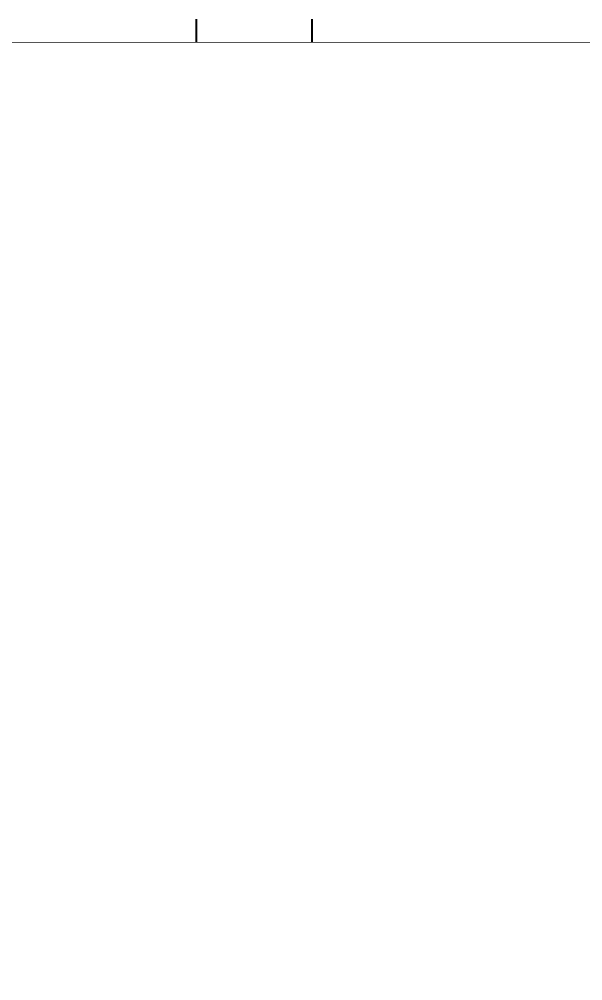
# Model space of a CAD drawing. Header units: millimetres. Extents: x -115 to 1965, y -2092 to 74.
# Drawn here: x 135.1 to 166, y -783.9 to -731.2 of the extents above; entities that cross this region are included whole.
import ezdxf
from ezdxf.enums import TextEntityAlignment as Align

# ---------------------------------------------------------------- set-up
doc = ezdxf.new("R2010")
doc.units = ezdxf.units.MM
doc.set_wipeout_variables(frame=1)
for name, color, linetype in [('Enclosure', 7, 'Continuous'), ('Serigraph', 7, 'Continuous'), ('SXL_DEV', 7, 'Continuous'), ('SXL_RAIL', 8, 'Continuous')]:
    doc.layers.add(name, color=color, linetype=linetype)
doc.styles.add('Arial Rounded', font='')
doc.styles.get('Arial Rounded').set_extended_font_data('Arial Rounded MT Bold')

# ---------------------------------------------------------------- blocks, each defined once
blk = doc.blocks.new('*U21')
at = {"ltscale": 2}
blk.add_lwpolyline([(0, 20), (0, -20), (610, -20), (610, 20), (0, 20)], dxfattribs=at)
for points in [[(40.234, 3), (56.234, 3, -0.414214), (58.234, 1), (58.234, -1, -0.414214), (56.234, -3), (40.234, -3, -0.414214), (38.234, -1), (38.234, 1, -0.414214)], [(65.234, 3), (81.234, 3, -0.414214), (83.234, 1), (83.234, -1, -0.414214), (81.234, -3), (65.234, -3, -0.414214), (63.234, -1), (63.234, 1, -0.414214)]]:
    blk.add_lwpolyline(points, format="xyb", close=True, dxfattribs=at)
blk = doc.blocks.new('ZIO-MB24_ENVOLVENTE')
at = {"layer": 'Enclosure'}
for p, q in [((0, 45), (211.6, 45)), ((9.504, 32.245), (202.283, 32.245)), ((202.283, 28.172), (9.504, 28.172)), ((211.6, 22.571), (0, 22.571)), ((35.337, 11.042), (35.337, 19.784)), ((35.943, 11.042), (35.944, 19.784)), ((43.786, 10.994), (43.786, 19.719)), ((44.393, 19.736), (44.392, 10.994)), ((49.337, 10.994), (49.337, 19.736)), ((49.943, 10.994), (49.944, 19.736)), ((57.786, 11.01), (57.786, 19.735)), ((58.393, 19.752), (58.393, 11.01)), ((63.337, 11.01), (63.337, 19.752)), ((63.943, 11.01), (63.944, 19.752))]:
    blk.add_line(p, q, dxfattribs=at)
at = {"layer": 'Enclosure', "lineweight": 25}
for p, q in [((35.337, 19.784), (35.944, 19.784)), ((44.393, 19.736), (43.786, 19.736)), ((49.337, 19.736), (49.944, 19.736)), ((58.393, 19.752), (57.786, 19.752)), ((63.337, 19.752), (63.944, 19.752))]:
    blk.add_line(p, q, dxfattribs=at)
at = {"layer": 'Enclosure'}
for points in [[(36.226, 35.852), (40.796, 35.852)], [(42.575, 35.852), (47.145, 35.852)], [(48.92, 35.852), (53.49, 35.852)], [(55.269, 35.852), (59.839, 35.852)], [(36.226, 35.046), (40.796, 35.046)], [(42.575, 35.046), (47.145, 35.046)], [(48.92, 35.046), (53.49, 35.046)], [(55.269, 35.046), (59.839, 35.046)]]:
    blk.add_lwpolyline(points, dxfattribs=at)
for centre, radius in [((38.511, 35.449), 2.58), ((44.86, 35.449), 2.58), ((51.205, 35.449), 2.58), ((57.554, 35.449), 2.58), ((38.511, 35.449), 2.32), ((44.86, 35.449), 2.32), ((51.205, 35.449), 2.32), ((57.554, 35.449), 2.32), ((46.84, 17.351), 0.936), ((60.84, 17.367), 0.936), ((46.865, 10.993), 2.081), ((60.865, 11.01), 2.081), ((46.865, 10.993), 0.746), ((60.865, 11.01), 0.746)]:
    blk.add_circle(centre, radius, dxfattribs=at)
for centre, radius, start in [((32.865, 11.042), 3.079, 180.0011), ((32.865, 11.042), 2.472, 179.9966), ((46.865, 10.994), 3.079, 180.0011), ((46.865, 10.994), 2.472, 179.9966), ((60.865, 11.01), 3.079, 180.0011), ((60.865, 11.01), 2.472, 179.9966)]:
    blk.add_arc(centre, radius, start, 0.0011, dxfattribs=at)
blk = doc.blocks.new('ZIO-MB24_SERIGRAFIA')
at = {"layer": 'Serigraph'}
h = blk.add_hatch(color=256, dxfattribs=at)
h.dxf.hatch_style = 2
h.paths.add_polyline_path([(45.011, 41.637), (44.099, 43.215), (43.188, 41.637)])
h = blk.add_hatch(color=256, dxfattribs=at)
h.dxf.hatch_style = 2
h.paths.add_polyline_path([(53.183, 43.215), (52.271, 41.637), (51.36, 43.215)])
h = blk.add_hatch(color=256, dxfattribs=at)
h.dxf.hatch_style = 1
h.paths.add_polyline_path([(39.612, 17.976, 1), (38.899, 17.976, 1)])
h = blk.add_hatch(color=256, dxfattribs=at)
h.dxf.hatch_style = 1
h.paths.add_polyline_path([(43.326, 17.976, 1), (42.613, 17.976, 1)])
h = blk.add_hatch(color=256, dxfattribs=at)
h.dxf.hatch_style = 1
h.paths.add_polyline_path([(53.612, 17.976, 1), (52.899, 17.976, 1)])
h = blk.add_hatch(color=256, dxfattribs=at)
h.dxf.hatch_style = 1
h.paths.add_polyline_path([(53.612, 17.976, 1), (52.899, 17.976, 1)])
h = blk.add_hatch(color=256, dxfattribs=at)
h.dxf.hatch_style = 1
h.paths.add_polyline_path([(57.326, 17.976, 1), (56.613, 17.976, 1)])
h = blk.add_hatch(color=256, dxfattribs=at)
h.dxf.hatch_style = 1
h.paths.add_polyline_path([(57.326, 17.976, 1), (56.613, 17.976, 1)])
h = blk.add_hatch(color=256, dxfattribs=at)
h.dxf.hatch_style = 2
edge = h.paths.add_edge_path()
edge.add_spline(control_points=[(39.112, 16.68), (39.044, 16.68), (38.988, 16.64), (38.988, 16.592), (38.988, 16.592), (38.988, 16.592), (38.988, 16.592), (38.988, 16.592), (38.988, 16.236), (38.988, 16.236), (38.988, 16.187), (39.044, 16.147), (39.112, 16.147), (39.112, 16.147), (39.112, 16.147), (39.112, 16.147), (39.112, 16.147), (41.106, 16.147), (41.106, 16.147), (41.175, 16.147), (41.231, 16.187), (41.231, 16.236), (41.231, 16.236), (41.231, 16.236), (41.231, 16.236), (41.231, 16.236), (41.231, 16.592), (41.231, 16.592), (41.231, 16.64), (41.175, 16.68), (41.106, 16.68), (41.106, 16.68), (41.106, 16.68), (41.106, 16.68), (41.106, 16.68), (39.112, 16.68), (39.112, 16.68)], knot_values=[0, 0, 0, 0, 1, 1, 1, 2, 2, 2, 3, 3, 3, 4, 4, 4, 5, 5, 5, 6, 6, 6, 7, 7, 7, 8, 8, 8, 9, 9, 9, 10, 10, 10, 11, 11, 11, 12, 12, 12, 12], degree=3, periodic=0)
h = blk.add_hatch(color=256, dxfattribs=at)
h.dxf.hatch_style = 2
edge = h.paths.add_edge_path()
edge.add_spline(control_points=[(43.195, 15.604), (43.195, 15.604), (42.478, 16.638), (42.478, 16.638), (42.439, 16.693), (42.376, 16.693), (42.338, 16.638), (42.338, 16.638), (41.62, 15.604), (41.62, 15.604), (41.585, 15.553), (41.597, 15.51), (41.645, 15.504), (41.645, 15.504), (42.024, 15.504), (42.024, 15.504), (42.024, 15.504), (42.024, 14.821), (42.024, 14.821), (42.024, 14.783), (42.082, 14.751), (42.152, 14.751), (42.152, 14.751), (42.663, 14.751), (42.663, 14.751), (42.733, 14.751), (42.791, 14.783), (42.791, 14.821), (42.791, 14.821), (42.791, 15.504), (42.791, 15.504), (42.791, 15.504), (43.17, 15.504), (43.17, 15.504), (43.218, 15.51), (43.23, 15.553), (43.195, 15.604)], knot_values=[0, 0, 0, 0, 1, 1, 1, 2, 2, 2, 3, 3, 3, 4, 4, 4, 5, 5, 5, 6, 6, 6, 7, 7, 7, 8, 8, 8, 9, 9, 9, 10, 10, 10, 11, 11, 11, 12, 12, 12, 12], degree=3, periodic=0)
h = blk.add_hatch(color=256, dxfattribs=at)
h.dxf.hatch_style = 2
edge = h.paths.add_edge_path()
edge.add_spline(control_points=[(53.112, 16.68), (53.044, 16.68), (52.988, 16.64), (52.988, 16.592), (52.988, 16.592), (52.988, 16.592), (52.988, 16.592), (52.988, 16.592), (52.988, 16.236), (52.988, 16.236), (52.988, 16.187), (53.044, 16.147), (53.112, 16.147), (53.112, 16.147), (53.112, 16.147), (53.112, 16.147), (53.112, 16.147), (55.106, 16.147), (55.106, 16.147), (55.174, 16.147), (55.231, 16.187), (55.231, 16.236), (55.231, 16.236), (55.231, 16.236), (55.231, 16.236), (55.231, 16.236), (55.231, 16.592), (55.231, 16.592), (55.231, 16.64), (55.174, 16.68), (55.106, 16.68), (55.106, 16.68), (55.106, 16.68), (55.106, 16.68), (55.106, 16.68), (53.112, 16.68), (53.112, 16.68)], knot_values=[0, 0, 0, 0, 1, 1, 1, 2, 2, 2, 3, 3, 3, 4, 4, 4, 5, 5, 5, 6, 6, 6, 7, 7, 7, 8, 8, 8, 9, 9, 9, 10, 10, 10, 11, 11, 11, 12, 12, 12, 12], degree=3, periodic=0)
h = blk.add_hatch(color=256, dxfattribs=at)
h.dxf.hatch_style = 2
edge = h.paths.add_edge_path()
edge.add_spline(control_points=[(55.623, 15.827), (55.623, 15.827), (56.339, 14.793), (56.339, 14.793), (56.378, 14.737), (56.441, 14.737), (56.479, 14.793), (56.479, 14.793), (57.197, 15.827), (57.197, 15.827), (57.232, 15.878), (57.22, 15.92), (57.172, 15.926), (57.172, 15.926), (56.792, 15.926), (56.792, 15.926), (56.792, 15.926), (56.792, 16.609), (56.792, 16.609), (56.792, 16.648), (56.735, 16.68), (56.665, 16.68), (56.665, 16.68), (56.154, 16.68), (56.154, 16.68), (56.084, 16.68), (56.026, 16.648), (56.026, 16.609), (56.026, 16.609), (56.026, 15.926), (56.026, 15.926), (56.026, 15.926), (55.647, 15.926), (55.647, 15.926), (55.599, 15.92), (55.587, 15.878), (55.623, 15.827)], knot_values=[0, 0, 0, 0, 1, 1, 1, 2, 2, 2, 3, 3, 3, 4, 4, 4, 5, 5, 5, 6, 6, 6, 7, 7, 7, 8, 8, 8, 9, 9, 9, 10, 10, 10, 11, 11, 11, 12, 12, 12, 12], degree=3, periodic=0)
h = blk.add_hatch(color=256, dxfattribs=at)
h.dxf.hatch_style = 2
edge = h.paths.add_edge_path()
edge.add_spline(control_points=[(39.112, 15.942), (39.044, 15.942), (38.988, 15.902), (38.988, 15.853), (38.988, 15.853), (38.988, 15.853), (38.988, 15.853), (38.988, 15.853), (38.988, 15.498), (38.988, 15.498), (38.988, 15.449), (39.044, 15.409), (39.112, 15.409), (39.112, 15.409), (39.112, 15.409), (39.112, 15.409), (39.112, 15.409), (41.106, 15.409), (41.106, 15.409), (41.175, 15.409), (41.231, 15.449), (41.231, 15.498), (41.231, 15.498), (41.231, 15.498), (41.231, 15.498), (41.231, 15.498), (41.231, 15.853), (41.231, 15.853), (41.231, 15.902), (41.175, 15.942), (41.106, 15.942), (41.106, 15.942), (41.106, 15.942), (41.106, 15.942), (41.106, 15.942), (39.112, 15.942), (39.112, 15.942)], knot_values=[0, 0, 0, 0, 1, 1, 1, 2, 2, 2, 3, 3, 3, 4, 4, 4, 5, 5, 5, 6, 6, 6, 7, 7, 7, 8, 8, 8, 9, 9, 9, 10, 10, 10, 11, 11, 11, 12, 12, 12, 12], degree=3, periodic=0)
h = blk.add_hatch(color=256, dxfattribs=at)
h.dxf.hatch_style = 2
edge = h.paths.add_edge_path()
edge.add_spline(control_points=[(53.112, 15.942), (53.044, 15.942), (52.988, 15.902), (52.988, 15.853), (52.988, 15.853), (52.988, 15.853), (52.988, 15.853), (52.988, 15.853), (52.988, 15.498), (52.988, 15.498), (52.988, 15.449), (53.044, 15.409), (53.112, 15.409), (53.112, 15.409), (53.112, 15.409), (53.112, 15.409), (53.112, 15.409), (55.106, 15.409), (55.106, 15.409), (55.174, 15.409), (55.231, 15.449), (55.231, 15.498), (55.231, 15.498), (55.231, 15.498), (55.231, 15.498), (55.231, 15.498), (55.231, 15.853), (55.231, 15.853), (55.231, 15.902), (55.174, 15.942), (55.106, 15.942), (55.106, 15.942), (55.106, 15.942), (55.106, 15.942), (55.106, 15.942), (53.112, 15.942), (53.112, 15.942)], knot_values=[0, 0, 0, 0, 1, 1, 1, 2, 2, 2, 3, 3, 3, 4, 4, 4, 5, 5, 5, 6, 6, 6, 7, 7, 7, 8, 8, 8, 9, 9, 9, 10, 10, 10, 11, 11, 11, 12, 12, 12, 12], degree=3, periodic=0)
h = blk.add_hatch(color=256, dxfattribs=at)
h.dxf.hatch_style = 2
edge = h.paths.add_edge_path()
edge.add_spline(control_points=[(39.112, 15.203), (39.044, 15.203), (38.988, 15.163), (38.988, 15.115), (38.988, 15.115), (38.988, 15.115), (38.988, 15.115), (38.988, 15.115), (38.988, 14.759), (38.988, 14.759), (38.988, 14.71), (39.044, 14.67), (39.112, 14.67), (39.112, 14.67), (39.112, 14.67), (39.112, 14.67), (39.112, 14.67), (41.106, 14.67), (41.106, 14.67), (41.175, 14.67), (41.231, 14.71), (41.231, 14.759), (41.231, 14.759), (41.231, 14.759), (41.231, 14.759), (41.231, 14.759), (41.231, 15.115), (41.231, 15.115), (41.231, 15.163), (41.175, 15.203), (41.106, 15.203), (41.106, 15.203), (41.106, 15.203), (41.106, 15.203), (41.106, 15.203), (39.112, 15.203), (39.112, 15.203)], knot_values=[0, 0, 0, 0, 1, 1, 1, 2, 2, 2, 3, 3, 3, 4, 4, 4, 5, 5, 5, 6, 6, 6, 7, 7, 7, 8, 8, 8, 9, 9, 9, 10, 10, 10, 11, 11, 11, 12, 12, 12, 12], degree=3, periodic=0)
h = blk.add_hatch(color=256, dxfattribs=at)
h.dxf.hatch_style = 2
edge = h.paths.add_edge_path()
edge.add_spline(control_points=[(53.112, 15.203), (53.044, 15.203), (52.988, 15.163), (52.988, 15.115), (52.988, 15.115), (52.988, 15.115), (52.988, 15.115), (52.988, 15.115), (52.988, 14.759), (52.988, 14.759), (52.988, 14.71), (53.044, 14.67), (53.112, 14.67), (53.112, 14.67), (53.112, 14.67), (53.112, 14.67), (53.112, 14.67), (55.106, 14.67), (55.106, 14.67), (55.174, 14.67), (55.231, 14.71), (55.231, 14.759), (55.231, 14.759), (55.231, 14.759), (55.231, 14.759), (55.231, 14.759), (55.231, 15.115), (55.231, 15.115), (55.231, 15.163), (55.174, 15.203), (55.106, 15.203), (55.106, 15.203), (55.106, 15.203), (55.106, 15.203), (55.106, 15.203), (53.112, 15.203), (53.112, 15.203)], knot_values=[0, 0, 0, 0, 1, 1, 1, 2, 2, 2, 3, 3, 3, 4, 4, 4, 5, 5, 5, 6, 6, 6, 7, 7, 7, 8, 8, 8, 9, 9, 9, 10, 10, 10, 11, 11, 11, 12, 12, 12, 12], degree=3, periodic=0)
h = blk.add_hatch(color=256, dxfattribs=at)
h.dxf.hatch_style = 2
edge = h.paths.add_edge_path()
edge.add_spline(control_points=[(43.195, 13.308), (43.195, 13.308), (42.478, 14.342), (42.478, 14.342), (42.439, 14.398), (42.376, 14.398), (42.338, 14.342), (42.338, 14.342), (41.62, 13.308), (41.62, 13.308), (41.585, 13.257), (41.597, 13.214), (41.645, 13.208), (41.645, 13.208), (42.024, 13.208), (42.024, 13.208), (42.024, 13.208), (42.024, 12.525), (42.024, 12.525), (42.024, 12.486), (42.082, 12.455), (42.152, 12.455), (42.152, 12.455), (42.663, 12.455), (42.663, 12.455), (42.733, 12.455), (42.791, 12.486), (42.791, 12.525), (42.791, 12.525), (42.791, 13.208), (42.791, 13.208), (42.791, 13.208), (43.17, 13.208), (43.17, 13.208), (43.218, 13.214), (43.23, 13.257), (43.195, 13.308)], knot_values=[0, 0, 0, 0, 1, 1, 1, 2, 2, 2, 3, 3, 3, 4, 4, 4, 5, 5, 5, 6, 6, 6, 7, 7, 7, 8, 8, 8, 9, 9, 9, 10, 10, 10, 11, 11, 11, 12, 12, 12, 12], degree=3, periodic=0)
h = blk.add_hatch(color=256, dxfattribs=at)
h.dxf.hatch_style = 2
edge = h.paths.add_edge_path()
edge.add_spline(control_points=[(53.112, 14.465), (53.044, 14.465), (52.988, 14.425), (52.988, 14.376), (52.988, 14.376), (52.988, 14.376), (52.988, 14.376), (52.988, 14.376), (52.988, 14.021), (52.988, 14.021), (52.988, 13.972), (53.044, 13.932), (53.112, 13.932), (53.112, 13.932), (53.112, 13.932), (53.112, 13.932), (53.112, 13.932), (55.106, 13.932), (55.106, 13.932), (55.174, 13.932), (55.231, 13.972), (55.231, 14.021), (55.231, 14.021), (55.231, 14.021), (55.231, 14.021), (55.231, 14.021), (55.231, 14.376), (55.231, 14.376), (55.231, 14.425), (55.174, 14.465), (55.106, 14.465), (55.106, 14.465), (55.106, 14.465), (55.106, 14.465), (55.106, 14.465), (53.112, 14.465), (53.112, 14.465)], knot_values=[0, 0, 0, 0, 1, 1, 1, 2, 2, 2, 3, 3, 3, 4, 4, 4, 5, 5, 5, 6, 6, 6, 7, 7, 7, 8, 8, 8, 9, 9, 9, 10, 10, 10, 11, 11, 11, 12, 12, 12, 12], degree=3, periodic=0)
h = blk.add_hatch(color=256, dxfattribs=at)
h.dxf.hatch_style = 2
edge = h.paths.add_edge_path()
edge.add_spline(control_points=[(55.623, 13.531), (55.623, 13.531), (56.339, 12.496), (56.339, 12.496), (56.378, 12.441), (56.441, 12.441), (56.479, 12.496), (56.479, 12.496), (57.197, 13.531), (57.197, 13.531), (57.232, 13.582), (57.22, 13.624), (57.172, 13.631), (57.172, 13.631), (56.792, 13.631), (56.792, 13.631), (56.792, 13.631), (56.792, 14.313), (56.792, 14.313), (56.792, 14.352), (56.735, 14.384), (56.665, 14.384), (56.665, 14.384), (56.154, 14.384), (56.154, 14.384), (56.084, 14.384), (56.026, 14.352), (56.026, 14.313), (56.026, 14.313), (56.026, 13.631), (56.026, 13.631), (56.026, 13.631), (55.647, 13.631), (55.647, 13.631), (55.599, 13.624), (55.587, 13.582), (55.623, 13.531)], knot_values=[0, 0, 0, 0, 1, 1, 1, 2, 2, 2, 3, 3, 3, 4, 4, 4, 5, 5, 5, 6, 6, 6, 7, 7, 7, 8, 8, 8, 9, 9, 9, 10, 10, 10, 11, 11, 11, 12, 12, 12, 12], degree=3, periodic=0)
h = blk.add_hatch(color=256, dxfattribs=at)
h.dxf.hatch_style = 2
edge = h.paths.add_edge_path()
edge.add_spline(control_points=[(53.112, 13.727), (53.044, 13.727), (52.988, 13.686), (52.988, 13.638), (52.988, 13.638), (52.988, 13.638), (52.988, 13.638), (52.988, 13.638), (52.988, 13.283), (52.988, 13.283), (52.988, 13.234), (53.044, 13.193), (53.112, 13.193), (53.112, 13.193), (53.112, 13.193), (53.112, 13.193), (53.112, 13.193), (55.106, 13.193), (55.106, 13.193), (55.174, 13.193), (55.231, 13.234), (55.231, 13.283), (55.231, 13.283), (55.231, 13.283), (55.231, 13.283), (55.231, 13.283), (55.231, 13.638), (55.231, 13.638), (55.231, 13.686), (55.174, 13.727), (55.106, 13.727), (55.106, 13.727), (55.106, 13.727), (55.106, 13.727), (55.106, 13.727), (53.112, 13.727), (53.112, 13.727)], knot_values=[0, 0, 0, 0, 1, 1, 1, 2, 2, 2, 3, 3, 3, 4, 4, 4, 5, 5, 5, 6, 6, 6, 7, 7, 7, 8, 8, 8, 9, 9, 9, 10, 10, 10, 11, 11, 11, 12, 12, 12, 12], degree=3, periodic=0)
h = blk.add_hatch(color=256, dxfattribs=at)
h.dxf.hatch_style = 2
edge = h.paths.add_edge_path()
edge.add_spline(control_points=[(53.112, 12.988), (53.044, 12.988), (52.988, 12.948), (52.988, 12.9), (52.988, 12.9), (52.988, 12.9), (52.988, 12.9), (52.988, 12.9), (52.988, 12.544), (52.988, 12.544), (52.988, 12.495), (53.044, 12.455), (53.112, 12.455), (53.112, 12.455), (53.112, 12.455), (53.112, 12.455), (53.112, 12.455), (55.106, 12.455), (55.106, 12.455), (55.174, 12.455), (55.231, 12.495), (55.231, 12.544), (55.231, 12.544), (55.231, 12.544), (55.231, 12.544), (55.231, 12.544), (55.231, 12.9), (55.231, 12.9), (55.231, 12.948), (55.174, 12.988), (55.106, 12.988), (55.106, 12.988), (55.106, 12.988), (55.106, 12.988), (55.106, 12.988), (53.112, 12.988), (53.112, 12.988)], knot_values=[0, 0, 0, 0, 1, 1, 1, 2, 2, 2, 3, 3, 3, 4, 4, 4, 5, 5, 5, 6, 6, 6, 7, 7, 7, 8, 8, 8, 9, 9, 9, 10, 10, 10, 11, 11, 11, 12, 12, 12, 12], degree=3, periodic=0)
h = blk.add_hatch(color=256, dxfattribs=at)
h.dxf.hatch_style = 2
edge = h.paths.add_edge_path()
edge.add_spline(control_points=[(40.754, 10.121), (40.674, 10.286), (40.554, 10.428), (40.422, 10.516), (40.383, 10.542), (40.338, 10.563), (40.29, 10.585), (40.165, 10.645), (40.024, 10.71), (39.978, 10.888), (39.956, 10.976), (39.971, 11.066), (40.023, 11.156), (40.112, 11.311), (40.291, 11.426), (40.389, 11.481), (40.584, 11.588), (40.812, 11.64), (41.011, 11.675), (41.343, 11.735), (41.637, 11.64), (41.816, 11.414), (41.877, 11.337), (41.928, 11.237), (41.956, 11.139), (42.041, 10.838), (41.931, 10.553), (41.823, 10.366), (41.775, 10.284), (41.719, 10.205), (41.655, 10.13), (41.608, 10.075), (41.562, 10.026), (41.517, 9.984), (41.517, 9.984), (41.373, 10.21), (41.148, 10.224), (40.944, 10.237), (40.754, 10.121), (40.754, 10.121)], knot_values=[0, 0, 0, 0, 1, 1, 1, 2, 2, 2, 3, 3, 3, 4, 4, 4, 5, 5, 5, 6, 6, 6, 7, 7, 7, 8, 8, 8, 9, 9, 9, 10, 10, 10, 11, 11, 11, 12, 12, 12, 13, 13, 13, 13], degree=3, periodic=0)
h = blk.add_hatch(color=256, dxfattribs=at)
h.dxf.hatch_style = 2
h.paths.add_polyline_path([(56.57, 10.618), (56.57, 9.169), (55.199, 9.893)])
h = blk.add_hatch(color=256, dxfattribs=at)
h.dxf.hatch_style = 2
edge = h.paths.add_edge_path()
edge.add_spline(control_points=[(40.939, 9.245), (40.836, 9.093), (40.772, 8.918), (40.762, 8.76), (40.76, 8.713), (40.764, 8.664), (40.769, 8.611), (40.78, 8.473), (40.793, 8.318), (40.662, 8.189), (40.597, 8.126), (40.511, 8.094), (40.408, 8.094), (40.229, 8.094), (40.039, 8.191), (39.944, 8.249), (39.753, 8.364), (39.594, 8.535), (39.465, 8.691), (39.247, 8.948), (39.181, 9.25), (39.288, 9.519), (39.324, 9.609), (39.385, 9.703), (39.456, 9.777), (39.674, 10.001), (39.976, 10.048), (40.192, 10.048), (40.287, 10.048), (40.383, 10.039), (40.48, 10.021), (40.551, 10.007), (40.617, 9.991), (40.676, 9.974), (40.676, 9.974), (40.552, 9.736), (40.653, 9.534), (40.743, 9.352), (40.939, 9.245), (40.939, 9.245)], knot_values=[0, 0, 0, 0, 1, 1, 1, 2, 2, 2, 3, 3, 3, 4, 4, 4, 5, 5, 5, 6, 6, 6, 7, 7, 7, 8, 8, 8, 9, 9, 9, 10, 10, 10, 11, 11, 11, 12, 12, 12, 13, 13, 13, 13], degree=3, periodic=0)
h = blk.add_hatch(color=256, dxfattribs=at)
h.dxf.hatch_style = 2
edge = h.paths.add_edge_path()
edge.add_spline(control_points=[(41.604, 9.843), (41.788, 9.83), (41.971, 9.862), (42.114, 9.933), (42.155, 9.954), (42.196, 9.982), (42.239, 10.013), (42.353, 10.091), (42.481, 10.18), (42.657, 10.131), (42.745, 10.106), (42.815, 10.048), (42.867, 9.959), (42.956, 9.804), (42.967, 9.591), (42.965, 9.479), (42.961, 9.256), (42.892, 9.033), (42.822, 8.843), (42.708, 8.526), (42.479, 8.318), (42.194, 8.277), (42.097, 8.262), (41.985, 8.268), (41.886, 8.293), (41.582, 8.37), (41.391, 8.608), (41.283, 8.795), (41.235, 8.877), (41.195, 8.965), (41.162, 9.058), (41.139, 9.127), (41.119, 9.191), (41.105, 9.251), (41.105, 9.251), (41.373, 9.263), (41.498, 9.45), (41.61, 9.62), (41.604, 9.843), (41.604, 9.843)], knot_values=[0, 0, 0, 0, 1, 1, 1, 2, 2, 2, 3, 3, 3, 4, 4, 4, 5, 5, 5, 6, 6, 6, 7, 7, 7, 8, 8, 8, 9, 9, 9, 10, 10, 10, 11, 11, 11, 12, 12, 12, 13, 13, 13, 13], degree=3, periodic=0)
at = {"layer": 'Serigraph', "lineweight": 18}
for p, q in [((41.375, 42.944), (38.66, 41.346)), ((54.995, 42.944), (57.711, 41.346)), ((38.66, 41.346), (38.66, 38.808)), ((41.836, 41.283), (45.011, 41.283)), ((45.011, 41.283), (45.011, 38.808)), ((54.535, 41.283), (51.36, 41.283)), ((51.36, 41.283), (51.36, 38.808)), ((57.711, 41.346), (57.711, 38.808)), ((41.895, 19.059), (40.834, 17.998)), ((55.895, 19.059), (54.834, 17.998)), ((55.895, 19.059), (54.834, 17.998)), ((40.756, 17.985), (39.506, 17.985)), ((42.613, 17.976), (41.489, 17.976)), ((54.756, 17.985), (53.506, 17.985)), ((54.756, 17.985), (53.506, 17.985)), ((56.613, 17.976), (55.489, 17.976)), ((56.613, 17.976), (55.489, 17.976))]:
    blk.add_line(p, q, dxfattribs=at)
at = {"layer": 'Serigraph', "lineweight": 9}
for p, q in [((38.492, 7.172), (38.492, 20.149)), ((38.492, 20.149), (43.654, 20.149)), ((52.492, 7.172), (52.492, 20.149)), ((52.492, 20.149), (57.654, 20.149)), ((44.754, 7.172), (38.492, 7.172)), ((58.754, 7.172), (52.492, 7.172)), ((60.945, 4.635), (60.945, 6.177)), ((46.355, 4.635), (60.945, 4.635)), ((46.355, -4.521), (60.945, -4.521)), ((60.945, -4.521), (60.945, -6.063))]:
    blk.add_line(p, q, dxfattribs=at)
at = {"layer": 'Serigraph', "lineweight": 0}
for p, q in [((53.653, 10.618), (53.653, 9.169)), ((55.025, 9.893), (53.653, 10.618)), ((55.199, 9.893), (56.57, 10.618)), ((56.57, 10.618), (56.57, 9.169)), ((40.772, 10.11), (40.772, 10.11)), ((41.604, 9.823), (41.604, 9.823)), ((53.079, 9.894), (53.041, 9.894)), ((53.041, 9.894), (53.078, 9.894)), ((53.078, 9.894), (53.653, 9.894)), ((53.653, 9.894), (53.079, 9.894)), ((53.653, 9.169), (55.025, 9.893)), ((56.57, 9.169), (55.199, 9.893)), ((57.124, 9.894), (56.57, 9.893)), ((56.57, 9.893), (57.126, 9.894))]:
    blk.add_line(p, q, dxfattribs=at)
at = {"layer": 'Serigraph', "lineweight": 5}
for centre in [(39.256, 17.976), (42.969, 17.976), (53.256, 17.976), (53.256, 17.976), (56.969, 17.976), (56.969, 17.976)]:
    blk.add_circle(centre, 0.357, dxfattribs=at)
at = {"layer": 'Serigraph', "lineweight": 0}
for points in [[(39.112, 16.68), (39.044, 16.68), (38.988, 16.64), (38.988, 16.592)], [(38.988, 16.592), (38.988, 16.592), (38.988, 16.236), (38.988, 16.236)], [(41.106, 16.68), (41.106, 16.68), (39.112, 16.68), (39.112, 16.68)], [(41.231, 16.592), (41.231, 16.64), (41.175, 16.68), (41.106, 16.68)], [(41.231, 16.236), (41.231, 16.236), (41.231, 16.592), (41.231, 16.592)], [(53.112, 16.68), (53.044, 16.68), (52.988, 16.64), (52.988, 16.592)], [(52.988, 16.592), (52.988, 16.592), (52.988, 16.236), (52.988, 16.236)], [(55.106, 16.68), (55.106, 16.68), (53.112, 16.68), (53.112, 16.68)], [(55.231, 16.592), (55.231, 16.64), (55.174, 16.68), (55.106, 16.68)], [(55.231, 16.236), (55.231, 16.236), (55.231, 16.592), (55.231, 16.592)], [(38.988, 16.236), (38.988, 16.187), (39.044, 16.147), (39.112, 16.147)], [(39.112, 15.942), (39.044, 15.942), (38.988, 15.902), (38.988, 15.853)], [(38.988, 15.853), (38.988, 15.853), (38.988, 15.498), (38.988, 15.498)], [(39.112, 16.147), (39.112, 16.147), (41.106, 16.147), (41.106, 16.147)], [(41.106, 15.942), (41.106, 15.942), (39.112, 15.942), (39.112, 15.942)], [(41.106, 16.147), (41.175, 16.147), (41.231, 16.187), (41.231, 16.236)], [(41.231, 15.853), (41.231, 15.902), (41.175, 15.942), (41.106, 15.942)], [(41.231, 15.498), (41.231, 15.498), (41.231, 15.853), (41.231, 15.853)], [(52.988, 16.236), (52.988, 16.187), (53.044, 16.147), (53.112, 16.147)], [(53.112, 15.942), (53.044, 15.942), (52.988, 15.902), (52.988, 15.853)], [(52.988, 15.853), (52.988, 15.853), (52.988, 15.498), (52.988, 15.498)], [(53.112, 16.147), (53.112, 16.147), (55.106, 16.147), (55.106, 16.147)], [(55.106, 15.942), (55.106, 15.942), (53.112, 15.942), (53.112, 15.942)], [(55.106, 16.147), (55.174, 16.147), (55.231, 16.187), (55.231, 16.236)], [(55.231, 15.853), (55.231, 15.902), (55.174, 15.942), (55.106, 15.942)], [(55.231, 15.498), (55.231, 15.498), (55.231, 15.853), (55.231, 15.853)], [(38.988, 15.498), (38.988, 15.449), (39.044, 15.409), (39.112, 15.409)], [(39.112, 15.409), (39.112, 15.409), (41.106, 15.409), (41.106, 15.409)], [(41.106, 15.409), (41.175, 15.409), (41.231, 15.449), (41.231, 15.498)], [(52.988, 15.498), (52.988, 15.449), (53.044, 15.409), (53.112, 15.409)], [(53.112, 15.409), (53.112, 15.409), (55.106, 15.409), (55.106, 15.409)], [(55.106, 15.409), (55.174, 15.409), (55.231, 15.449), (55.231, 15.498)], [(39.112, 15.203), (39.044, 15.203), (38.988, 15.163), (38.988, 15.115)], [(38.988, 15.115), (38.988, 15.115), (38.988, 14.759), (38.988, 14.759)], [(41.106, 15.203), (41.106, 15.203), (39.112, 15.203), (39.112, 15.203)], [(41.231, 15.115), (41.231, 15.163), (41.175, 15.203), (41.106, 15.203)], [(41.231, 14.759), (41.231, 14.759), (41.231, 15.115), (41.231, 15.115)], [(53.112, 15.203), (53.044, 15.203), (52.988, 15.163), (52.988, 15.115)], [(52.988, 15.115), (52.988, 15.115), (52.988, 14.759), (52.988, 14.759)], [(55.106, 15.203), (55.106, 15.203), (53.112, 15.203), (53.112, 15.203)], [(55.231, 15.115), (55.231, 15.163), (55.174, 15.203), (55.106, 15.203)], [(55.231, 14.759), (55.231, 14.759), (55.231, 15.115), (55.231, 15.115)], [(38.988, 14.759), (38.988, 14.71), (39.044, 14.67), (39.112, 14.67)], [(39.112, 14.67), (39.112, 14.67), (41.106, 14.67), (41.106, 14.67)], [(41.106, 14.67), (41.175, 14.67), (41.231, 14.71), (41.231, 14.759)], [(52.988, 14.759), (52.988, 14.71), (53.044, 14.67), (53.112, 14.67)], [(53.112, 14.465), (53.044, 14.465), (52.988, 14.425), (52.988, 14.376)], [(52.988, 14.376), (52.988, 14.376), (52.988, 14.021), (52.988, 14.021)], [(53.112, 14.67), (53.112, 14.67), (55.106, 14.67), (55.106, 14.67)], [(55.106, 14.465), (55.106, 14.465), (53.112, 14.465), (53.112, 14.465)], [(55.106, 14.67), (55.174, 14.67), (55.231, 14.71), (55.231, 14.759)], [(55.231, 14.376), (55.231, 14.425), (55.174, 14.465), (55.106, 14.465)], [(55.231, 14.021), (55.231, 14.021), (55.231, 14.376), (55.231, 14.376)], [(52.988, 14.021), (52.988, 13.972), (53.044, 13.932), (53.112, 13.932)], [(53.112, 13.727), (53.044, 13.727), (52.988, 13.686), (52.988, 13.638)], [(53.112, 13.932), (53.112, 13.932), (55.106, 13.932), (55.106, 13.932)], [(55.106, 13.727), (55.106, 13.727), (53.112, 13.727), (53.112, 13.727)], [(55.106, 13.932), (55.174, 13.932), (55.231, 13.972), (55.231, 14.021)], [(55.231, 13.638), (55.231, 13.686), (55.174, 13.727), (55.106, 13.727)], [(52.988, 13.638), (52.988, 13.638), (52.988, 13.283), (52.988, 13.283)], [(52.988, 13.283), (52.988, 13.234), (53.044, 13.193), (53.112, 13.193)], [(53.112, 13.193), (53.112, 13.193), (55.106, 13.193), (55.106, 13.193)], [(55.106, 13.193), (55.174, 13.193), (55.231, 13.234), (55.231, 13.283)], [(55.231, 13.283), (55.231, 13.283), (55.231, 13.638), (55.231, 13.638)], [(53.112, 12.988), (53.044, 12.988), (52.988, 12.948), (52.988, 12.9)], [(52.988, 12.9), (52.988, 12.9), (52.988, 12.544), (52.988, 12.544)], [(55.106, 12.988), (55.106, 12.988), (53.112, 12.988), (53.112, 12.988)], [(55.231, 12.9), (55.231, 12.948), (55.174, 12.988), (55.106, 12.988)], [(55.231, 12.544), (55.231, 12.544), (55.231, 12.9), (55.231, 12.9)], [(52.988, 12.544), (52.988, 12.495), (53.044, 12.455), (53.112, 12.455)], [(53.112, 12.455), (53.112, 12.455), (55.106, 12.455), (55.106, 12.455)], [(55.106, 12.455), (55.174, 12.455), (55.231, 12.495), (55.231, 12.544)], [(40.389, 11.481), (40.584, 11.588), (40.812, 11.64), (41.011, 11.675)], [(41.029, 11.665), (41.36, 11.725), (41.655, 11.63), (41.834, 11.404)], [(39.978, 10.888), (39.956, 10.976), (39.971, 11.066), (40.023, 11.156)], [(40.023, 11.156), (40.112, 11.311), (40.291, 11.426), (40.389, 11.481)], [(41.834, 11.404), (41.895, 11.327), (41.946, 11.227), (41.974, 11.129)], [(41.974, 11.129), (42.059, 10.828), (41.948, 10.543), (41.841, 10.356)], [(40.29, 10.585), (40.165, 10.645), (40.024, 10.71), (39.978, 10.888)], [(40.422, 10.516), (40.383, 10.542), (40.338, 10.563), (40.29, 10.585)], [(40.754, 10.121), (40.674, 10.286), (40.554, 10.428), (40.422, 10.516)], [(40.48, 10.021), (40.551, 10.007), (40.617, 9.991), (40.676, 9.974)], [(41.148, 10.224), (40.944, 10.237), (40.754, 10.121), (40.754, 10.121)], [(41.534, 9.974), (41.534, 9.974), (41.39, 10.2), (41.165, 10.214)], [(41.673, 10.12), (41.625, 10.065), (41.579, 10.016), (41.534, 9.974)], [(41.841, 10.356), (41.793, 10.274), (41.737, 10.195), (41.673, 10.12)], [(42.257, 10.003), (42.371, 10.081), (42.499, 10.17), (42.675, 10.121)], [(39.465, 8.691), (39.247, 8.948), (39.181, 9.25), (39.288, 9.519)], [(39.288, 9.519), (39.324, 9.609), (39.385, 9.703), (39.456, 9.777)], [(40.676, 9.974), (40.676, 9.974), (40.552, 9.736), (40.653, 9.534)], [(40.653, 9.534), (40.743, 9.352), (40.939, 9.245), (40.939, 9.245)], [(41.515, 9.44), (41.628, 9.61), (41.622, 9.833), (41.622, 9.833)], [(41.604, 9.843), (41.788, 9.83), (41.971, 9.862), (42.114, 9.933)], [(40.939, 9.245), (40.836, 9.093), (40.772, 8.918), (40.762, 8.76)], [(41.123, 9.241), (41.123, 9.241), (41.391, 9.253), (41.515, 9.44)], [(41.18, 9.048), (41.156, 9.117), (41.137, 9.181), (41.123, 9.241)], [(41.3, 8.785), (41.253, 8.867), (41.213, 8.955), (41.18, 9.048)], [(39.944, 8.249), (39.753, 8.364), (39.594, 8.535), (39.465, 8.691)], [(40.769, 8.611), (40.78, 8.473), (40.793, 8.318), (40.662, 8.189)], [(40.762, 8.76), (40.76, 8.713), (40.764, 8.664), (40.769, 8.611)], [(41.903, 8.283), (41.6, 8.36), (41.409, 8.598), (41.3, 8.785)], [(42.84, 8.833), (42.726, 8.516), (42.497, 8.308), (42.211, 8.267)], [(42.211, 8.267), (42.115, 8.252), (42.003, 8.258), (41.903, 8.283)]]:
    blk.add_open_spline(points, degree=3, dxfattribs=at)
for points, knots in [([(43.195, 15.604), (43.195, 15.604), (42.478, 16.638), (42.478, 16.638), (42.439, 16.693), (42.376, 16.693), (42.338, 16.638), (42.338, 16.638), (41.62, 15.604), (41.62, 15.604), (41.585, 15.553), (41.597, 15.51), (41.645, 15.504), (41.645, 15.504), (42.024, 15.504), (42.024, 15.504), (42.024, 15.504), (42.024, 14.821), (42.024, 14.821), (42.024, 14.783), (42.082, 14.751), (42.152, 14.751), (42.152, 14.751), (42.663, 14.751), (42.663, 14.751), (42.733, 14.751), (42.791, 14.783), (42.791, 14.821), (42.791, 14.821), (42.791, 15.504), (42.791, 15.504), (42.791, 15.504), (43.17, 15.504), (43.17, 15.504), (43.218, 15.51), (43.23, 15.553), (43.195, 15.604)], [0, 0, 0, 0, 1, 1, 1, 2, 2, 2, 3, 3, 3, 4, 4, 4, 5, 5, 5, 6, 6, 6, 7, 7, 7, 8, 8, 8, 9, 9, 9, 10, 10, 10, 11, 11, 11, 12, 12, 12, 12]), ([(55.623, 15.827), (55.623, 15.827), (56.339, 14.793), (56.339, 14.793), (56.378, 14.737), (56.441, 14.737), (56.479, 14.793), (56.479, 14.793), (57.197, 15.827), (57.197, 15.827), (57.232, 15.878), (57.22, 15.92), (57.172, 15.926), (57.172, 15.926), (56.792, 15.926), (56.792, 15.926), (56.792, 15.926), (56.792, 16.609), (56.792, 16.609), (56.792, 16.648), (56.735, 16.68), (56.665, 16.68), (56.665, 16.68), (56.154, 16.68), (56.154, 16.68), (56.084, 16.68), (56.026, 16.648), (56.026, 16.609), (56.026, 16.609), (56.026, 15.926), (56.026, 15.926), (56.026, 15.926), (55.647, 15.926), (55.647, 15.926), (55.599, 15.92), (55.587, 15.878), (55.623, 15.827)], [0, 0, 0, 0, 1, 1, 1, 2, 2, 2, 3, 3, 3, 4, 4, 4, 5, 5, 5, 6, 6, 6, 7, 7, 7, 8, 8, 8, 9, 9, 9, 10, 10, 10, 11, 11, 11, 12, 12, 12, 12]), ([(43.195, 13.308), (43.195, 13.308), (42.478, 14.342), (42.478, 14.342), (42.439, 14.398), (42.376, 14.398), (42.338, 14.342), (42.338, 14.342), (41.62, 13.308), (41.62, 13.308), (41.585, 13.257), (41.597, 13.214), (41.645, 13.208), (41.645, 13.208), (42.024, 13.208), (42.024, 13.208), (42.024, 13.208), (42.024, 12.525), (42.024, 12.525), (42.024, 12.486), (42.082, 12.455), (42.152, 12.455), (42.152, 12.455), (42.663, 12.455), (42.663, 12.455), (42.733, 12.455), (42.791, 12.486), (42.791, 12.525), (42.791, 12.525), (42.791, 13.208), (42.791, 13.208), (42.791, 13.208), (43.17, 13.208), (43.17, 13.208), (43.218, 13.214), (43.23, 13.257), (43.195, 13.308)], [0, 0, 0, 0, 1, 1, 1, 2, 2, 2, 3, 3, 3, 4, 4, 4, 5, 5, 5, 6, 6, 6, 7, 7, 7, 8, 8, 8, 9, 9, 9, 10, 10, 10, 11, 11, 11, 12, 12, 12, 12]), ([(55.623, 13.531), (55.623, 13.531), (56.339, 12.496), (56.339, 12.496), (56.378, 12.441), (56.441, 12.441), (56.479, 12.496), (56.479, 12.496), (57.197, 13.531), (57.197, 13.531), (57.232, 13.582), (57.22, 13.624), (57.172, 13.631), (57.172, 13.631), (56.792, 13.631), (56.792, 13.631), (56.792, 13.631), (56.792, 14.313), (56.792, 14.313), (56.792, 14.352), (56.735, 14.384), (56.665, 14.384), (56.665, 14.384), (56.154, 14.384), (56.154, 14.384), (56.084, 14.384), (56.026, 14.352), (56.026, 14.313), (56.026, 14.313), (56.026, 13.631), (56.026, 13.631), (56.026, 13.631), (55.647, 13.631), (55.647, 13.631), (55.599, 13.624), (55.587, 13.582), (55.623, 13.531)], [0, 0, 0, 0, 1, 1, 1, 2, 2, 2, 3, 3, 3, 4, 4, 4, 5, 5, 5, 6, 6, 6, 7, 7, 7, 8, 8, 8, 9, 9, 9, 10, 10, 10, 11, 11, 11, 12, 12, 12, 12]), ([(40.772, 10.11), (40.692, 10.276), (40.572, 10.419), (40.439, 10.506), (40.4, 10.532), (40.354, 10.553), (40.308, 10.575), (40.182, 10.634), (40.039, 10.7), (39.997, 10.877), (39.973, 10.966), (39.989, 11.056), (40.039, 11.145), (40.13, 11.301), (40.308, 11.416), (40.407, 11.471), (40.601, 11.578), (40.83, 11.63), (41.028, 11.666), (41.361, 11.726), (41.655, 11.63), (41.834, 11.404), (41.895, 11.327), (41.945, 11.228), (41.973, 11.129), (42.058, 10.827), (41.949, 10.542), (41.841, 10.356), (41.793, 10.273), (41.737, 10.194), (41.673, 10.12), (41.624, 10.065), (41.579, 10.017), (41.534, 9.974)], [0, 0, 0, 0, 1, 1, 1, 2, 2, 2, 3, 3, 3, 4, 4, 4, 5, 5, 5, 6, 6, 6, 7, 7, 7, 8, 8, 8, 9, 9, 9, 10, 10, 10, 11, 11, 11, 11]), ([(40.939, 9.266), (40.836, 9.113), (40.772, 8.938), (40.762, 8.78), (40.76, 8.734), (40.764, 8.683), (40.769, 8.631), (40.78, 8.493), (40.793, 8.337), (40.662, 8.21), (40.597, 8.145), (40.511, 8.114), (40.408, 8.114), (40.229, 8.114), (40.039, 8.212), (39.944, 8.269), (39.753, 8.384), (39.594, 8.556), (39.465, 8.711), (39.247, 8.968), (39.181, 9.271), (39.288, 9.539), (39.324, 9.63), (39.385, 9.723), (39.456, 9.797), (39.674, 10.022), (39.976, 10.068), (40.192, 10.068), (40.287, 10.068), (40.383, 10.059), (40.48, 10.041), (40.551, 10.027), (40.617, 10.011), (40.676, 9.995)], [0, 0, 0, 0, 1, 1, 1, 2, 2, 2, 3, 3, 3, 4, 4, 4, 5, 5, 5, 6, 6, 6, 7, 7, 7, 8, 8, 8, 9, 9, 9, 10, 10, 10, 11, 11, 11, 11]), ([(39.456, 9.777), (39.674, 10.001), (39.976, 10.048), (40.192, 10.048), (40.287, 10.048), (40.383, 10.039), (40.48, 10.021)], [8, 8, 8, 8, 9, 9, 9, 10, 10, 10, 10]), ([(41.59, 9.735), (41.59, 9.465), (41.371, 9.246), (41.099, 9.246), (40.828, 9.246), (40.608, 9.465), (40.608, 9.735), (40.608, 10.008), (40.828, 10.226), (41.099, 10.226), (41.371, 10.226), (41.59, 10.008), (41.59, 9.735)], [0, 0, 0, 0, 1, 1, 1, 2, 2, 2, 3, 3, 3, 4, 4, 4, 4]), ([(41.586, 9.833), (41.77, 9.819), (41.954, 9.852), (42.096, 9.923), (42.138, 9.944), (42.179, 9.973), (42.222, 10.003), (42.335, 10.081), (42.464, 10.171), (42.639, 10.12), (42.728, 10.097), (42.798, 10.038), (42.85, 9.949), (42.939, 9.794), (42.949, 9.582), (42.947, 9.469), (42.944, 9.247), (42.873, 9.022), (42.806, 8.833), (42.691, 8.515), (42.461, 8.307), (42.176, 8.266), (42.079, 8.251), (41.967, 8.258), (41.869, 8.283), (41.565, 8.36), (41.373, 8.598), (41.265, 8.784), (41.219, 8.867), (41.178, 8.955), (41.145, 9.049), (41.121, 9.117), (41.102, 9.18), (41.087, 9.241)], [0, 0, 0, 0, 1, 1, 1, 2, 2, 2, 3, 3, 3, 4, 4, 4, 5, 5, 5, 6, 6, 6, 7, 7, 7, 8, 8, 8, 9, 9, 9, 10, 10, 10, 11, 11, 11, 11]), ([(40.662, 8.189), (40.597, 8.126), (40.511, 8.094), (40.408, 8.094), (40.229, 8.094), (40.039, 8.191), (39.944, 8.249)], [3, 3, 3, 3, 4, 4, 4, 5, 5, 5, 5])]:
    blk.add_open_spline(points, degree=3, knots=knots, dxfattribs=at)
at = {"layer": 'Serigraph', "style": 'Arial Rounded'}
for s, p in [('B1', (40.244, 38.801)), ('B2', (52.944, 38.801))]:
    blk.add_text(s, height=1.7525, dxfattribs=at).set_placement(p)
at = {"layer": 'Serigraph'}
for s, p in [('3', (46.077, 19.268)), ('4', (60.148, 19.237))]:
    blk.add_text(s, height=1.714, dxfattribs=at).set_placement(p)
at = {"layer": 'Serigraph', "char_height": 1.4, "attachment_point": 5}
for s, insert in [('\\pxqc;BLOCK I', (39.769, 4.56)), ('\\pxqc;BLOCK IV', (39.769, -4.595))]:
    blk.add_mtext_dynamic_manual_height_columns(s, width=10.43756, gutter_width=12.5, heights=[0], dxfattribs=dict(at, insert=insert))
blk = doc.blocks.new('ZIO-MB24_ATT_DEF')
for p, q in [((44.86, 45), (44.86, 46.289)), ((51.205, 45), (51.205, 46.289))]:
    blk.add_line(p, q)
at = {"layer": 'Enclosure'}
blk.add_blockref('ZIO-MB24_ENVOLVENTE', (0, 0), dxfattribs=at)
at = {"layer": 'Serigraph'}
blk.add_blockref('ZIO-MB24_SERIGRAFIA', (0, 0), dxfattribs=at)
at = {"color": 3, "flags": 2}
blk.add_attdef('REFERENCE', text='', height=2.5, dxfattribs=at).set_placement((35.324, 28.944), align=Align.CENTER)
at = {"color": 3}
blk.add_attdef('PHYSICAL_ADD.', text='', height=2.5, dxfattribs=at).set_placement((160.052, 28.959), align=Align.CENTER)
blk.add_wipeout([(0, 45), (211.6, 45), (211.6, -45), (0, -45)])

msp = doc.modelspace()

# ---------------------------------------------------------------- block references
at = {"layer": 'SXL_RAIL'}
msp.add_blockref('*U21', (95, -777.5), dxfattribs=at)

# ---------------------------------------------------------------- next in the draw order: block references
at = {"layer": 'SXL_DEV'}
msp.add_blockref('ZIO-MB24_ATT_DEF', (100, -777.5), dxfattribs=at)

doc.saveas('drawing.dxf')
